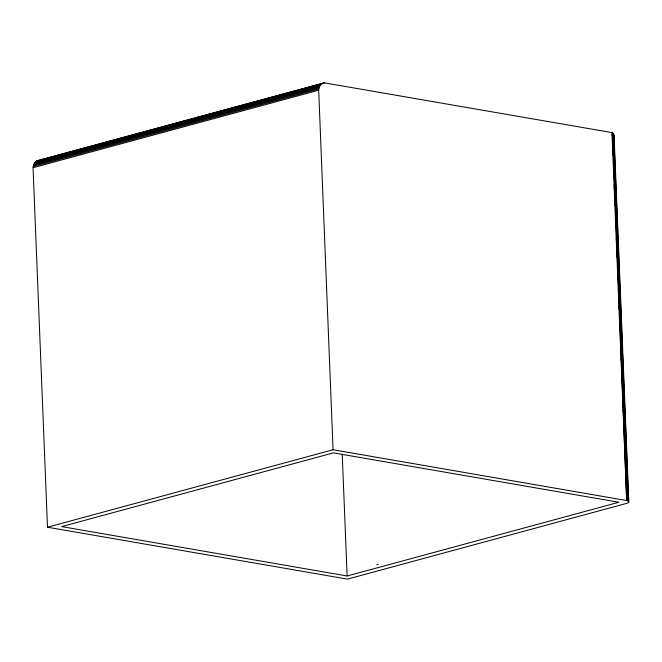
<?xml version="1.0" encoding="UTF-8"?>
<svg xmlns="http://www.w3.org/2000/svg" width="662" height="662" viewBox="0 0 662 662"><rect width="100%" height="100%" fill="white"/><g stroke="black" fill="none" stroke-linecap="round" stroke-linejoin="round"><path stroke-width="0.99" d="M39.968 160.427C35.318 159.633 32.678 164.979 33.1 168.942L47.49 527.217L347.476 579.118L626.98 503.269C630.332 502.706 628.13 500.116 625.789 500.398L333.069 449.746L47.49 527.217M333.069 449.746L318.687 90.206C318.761 86.879 320.863 82.916 324.595 82.882L611.953 132.599C614.319 133.832 614.518 136.943 614.038 139.26M377.663 564.454L378.134 564.305M376.728 564.736L377.456 564.521M37.221 160.692L323.677 82.965M36.385 161.114L324.595 82.882M35.632 161.685L321.202 84.215M34.945 162.405L320.524 84.935M34.358 163.257L319.936 85.787M33.878 164.226L319.448 86.755M33.505 165.301L319.076 87.831M33.249 166.46L318.819 88.989M33.108 167.685L318.687 90.206M611.771 135.073L613.765 134.535L628.495 501.275M347.128 575.99L618.879 502.268L333.416 452.874L61.657 526.596L347.128 575.99L342.229 454.157M612.938 150.853L613.161 154.933M613.897 168.181L614.121 172.261M614.857 185.509L615.023 188.571L614.924 185.492M614.079 135.52L628.85 502.127M613.293 133.716L628.039 501.018M613.517 150.44L613.682 154.56M614.22 167.966L614.386 172.087M615.635 203.011L615.759 206.105M616.339 220.537L616.463 223.632M617.001 237.029L617.125 240.124M617.704 254.556L617.828 257.65M618.407 272.082L618.531 275.177M619.111 289.608L619.235 292.703M619.814 307.135L619.897 309.195M620.476 323.627L620.6 326.722M621.179 341.153L621.304 344.24M621.883 358.68L621.966 360.74M627.435 500.786L612.664 133.07L626.682 500.58L611.953 132.599M612.83 150.953L612.995 155.082M613.492 167.478L613.657 171.615M614.195 185.046L614.361 189.175M614.907 202.613L615.031 205.708M615.61 220.173L615.734 223.276M616.314 237.741L616.438 240.836M616.976 254.274L617.1 257.369M617.687 271.834L617.812 274.937M618.391 289.402L618.515 292.496M619.094 306.961L619.177 309.03M619.798 324.529L619.88 326.598M620.468 341.062L620.592 344.157M621.171 358.622L621.254 360.691M623.248 410.283L623.331 412.352"/></g></svg>
